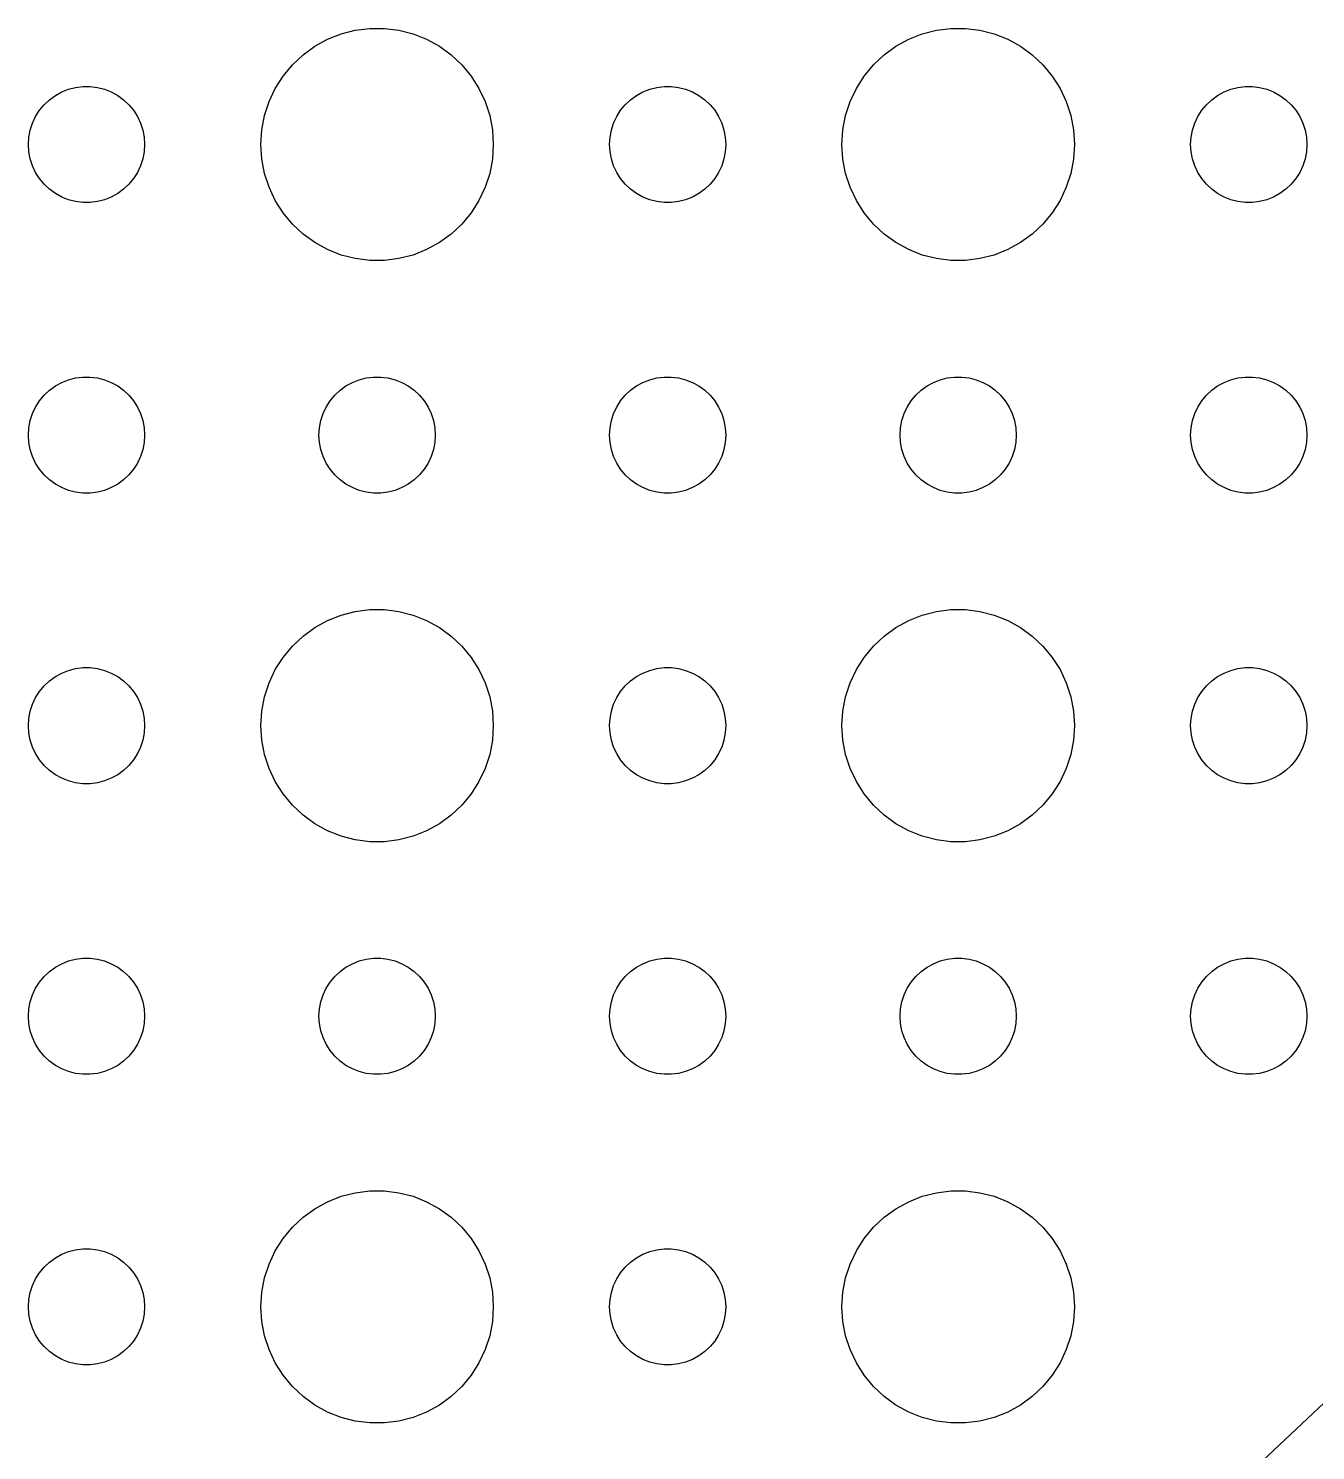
# Model space of a CAD drawing. Header units: metres. Extents: x -157 to 157, y -157 to 157.
# Drawn here: x 81 to 114.22, y -108.71 to -72.01 of the extents above; entities that cross this region are included whole.
import ezdxf

# ---------------------------------------------------------------- set-up
doc = ezdxf.new("R2010")
doc.units = ezdxf.units.M

msp = doc.modelspace()

# ---------------------------------------------------------------- linework, layer by layer
for p, q in [((88.3925, -72.467), (88.7227, -72.2855)), ((88.7227, -72.2855), (89.073, -72.1468)), ((89.073, -72.1468), (89.4379, -72.0531)), ((89.4379, -72.0531), (89.8116, -72.0059)), ((89.8116, -72.0059), (90.1884, -72.0059)), ((90.1884, -72.0059), (90.5621, -72.0531)), ((90.5621, -72.0531), (90.927, -72.1468)), ((90.927, -72.1468), (91.2773, -72.2855)), ((91.2773, -72.2855), (91.6075, -72.467)), ((103.393, -72.467), (103.723, -72.2855)), ((103.723, -72.2855), (104.073, -72.1468)), ((104.073, -72.1468), (104.438, -72.0531)), ((104.438, -72.0531), (104.812, -72.0059)), ((104.812, -72.0059), (105.188, -72.0059)), ((105.188, -72.0059), (105.562, -72.0531)), ((105.562, -72.0531), (105.927, -72.1468)), ((105.927, -72.1468), (106.277, -72.2855)), ((106.277, -72.2855), (106.607, -72.467)), ((88.0877, -72.6885), (88.3925, -72.467)), ((91.6075, -72.467), (91.9123, -72.6885)), ((103.088, -72.6885), (103.393, -72.467)), ((106.607, -72.467), (106.912, -72.6885)), ((87.573, -73.2366), (87.8131, -72.9464)), ((87.8131, -72.9464), (88.0877, -72.6885)), ((91.9123, -72.6885), (92.1869, -72.9464)), ((92.1869, -72.9464), (92.427, -73.2366)), ((102.573, -73.2366), (102.813, -72.9464)), ((102.813, -72.9464), (103.088, -72.6885)), ((106.912, -72.6885), (107.187, -72.9464)), ((107.187, -72.9464), (107.427, -73.2366)), ((87.3711, -73.5547), (87.573, -73.2366)), ((92.427, -73.2366), (92.6289, -73.5547)), ((102.371, -73.5547), (102.573, -73.2366)), ((107.427, -73.2366), (107.629, -73.5547)), ((81.5439, -73.8442), (81.6963, -73.7335)), ((81.6963, -73.7335), (81.8613, -73.6428)), ((81.8613, -73.6428), (82.0365, -73.5734)), ((82.0365, -73.5734), (82.2189, -73.5266)), ((82.2189, -73.5266), (82.4058, -73.503)), ((82.4058, -73.503), (82.5942, -73.503)), ((82.5942, -73.503), (82.7811, -73.5266)), ((82.7811, -73.5266), (82.9635, -73.5734)), ((82.9635, -73.5734), (83.1387, -73.6428)), ((83.1387, -73.6428), (83.3037, -73.7335)), ((83.3037, -73.7335), (83.4561, -73.8442)), ((87.2107, -73.8956), (87.3711, -73.5547)), ((92.6289, -73.5547), (92.7893, -73.8956)), ((96.5439, -73.8442), (96.6963, -73.7335)), ((96.6963, -73.7335), (96.8613, -73.6428)), ((96.8613, -73.6428), (97.0365, -73.5734)), ((97.0365, -73.5734), (97.2189, -73.5266)), ((97.2189, -73.5266), (97.4058, -73.503)), ((97.4058, -73.503), (97.5942, -73.503)), ((97.5942, -73.503), (97.7811, -73.5266)), ((97.7811, -73.5266), (97.9635, -73.5734)), ((97.9635, -73.5734), (98.1387, -73.6428)), ((98.1387, -73.6428), (98.3037, -73.7335)), ((98.3037, -73.7335), (98.4561, -73.8442)), ((102.211, -73.8956), (102.371, -73.5547)), ((107.629, -73.5547), (107.789, -73.8956)), ((111.544, -73.8442), (111.696, -73.7335)), ((111.696, -73.7335), (111.861, -73.6428)), ((111.861, -73.6428), (112.036, -73.5734)), ((112.036, -73.5734), (112.219, -73.5266)), ((112.219, -73.5266), (112.406, -73.503)), ((112.406, -73.503), (112.594, -73.503)), ((112.594, -73.503), (112.781, -73.5266)), ((112.781, -73.5266), (112.964, -73.5734)), ((112.964, -73.5734), (113.139, -73.6428)), ((113.139, -73.6428), (113.304, -73.7335)), ((113.304, -73.7335), (113.456, -73.8442)), ((81.1855, -74.2774), (81.2865, -74.1183)), ((81.2865, -74.1183), (81.4065, -73.9732)), ((81.4065, -73.9732), (81.5439, -73.8442)), ((83.4561, -73.8442), (83.5934, -73.9732)), ((83.5934, -73.9732), (83.7135, -74.1183)), ((83.7135, -74.1183), (83.8145, -74.2774)), ((87.0943, -74.2539), (87.2107, -73.8956)), ((92.7893, -73.8956), (92.9057, -74.2539)), ((96.1855, -74.2774), (96.2865, -74.1183)), ((96.2865, -74.1183), (96.4065, -73.9732)), ((96.4065, -73.9732), (96.5439, -73.8442)), ((98.4561, -73.8442), (98.5934, -73.9732)), ((98.5934, -73.9732), (98.7135, -74.1183)), ((98.7135, -74.1183), (98.8145, -74.2774)), ((102.094, -74.2539), (102.211, -73.8956)), ((107.789, -73.8956), (107.906, -74.2539)), ((111.186, -74.2774), (111.286, -74.1183)), ((111.286, -74.1183), (111.407, -73.9732)), ((111.407, -73.9732), (111.544, -73.8442)), ((113.456, -73.8442), (113.593, -73.9732)), ((113.593, -73.9732), (113.714, -74.1183)), ((113.714, -74.1183), (113.814, -74.2774)), ((81.0471, -74.627), (81.1053, -74.4478)), ((81.1053, -74.4478), (81.1855, -74.2774)), ((83.8145, -74.2774), (83.8947, -74.4478)), ((83.8947, -74.4478), (83.9529, -74.627)), ((87.0237, -74.624), (87.0943, -74.2539)), ((92.9057, -74.2539), (92.9763, -74.624)), ((96.0471, -74.627), (96.1053, -74.4478)), ((96.1053, -74.4478), (96.1855, -74.2774)), ((98.8145, -74.2774), (98.8947, -74.4478)), ((98.8947, -74.4478), (98.9529, -74.627)), ((102.024, -74.624), (102.094, -74.2539)), ((107.906, -74.2539), (107.976, -74.624)), ((111.047, -74.627), (111.105, -74.4478)), ((111.105, -74.4478), (111.186, -74.2774)), ((113.814, -74.2774), (113.895, -74.4478)), ((113.895, -74.4478), (113.953, -74.627)), ((81, -75), (81.0118, -74.812)), ((81.0118, -74.812), (81.0471, -74.627)), ((83.9529, -74.627), (83.9882, -74.812)), ((83.9882, -74.812), (84, -75)), ((87, -75), (87.0237, -74.624)), ((92.9763, -74.624), (93, -75)), ((96, -75), (96.0118, -74.812)), ((96.0118, -74.812), (96.0471, -74.627)), ((98.9529, -74.627), (98.9882, -74.812)), ((98.9882, -74.812), (99, -75)), ((102, -75), (102.024, -74.624)), ((107.976, -74.624), (108, -75)), ((111, -75), (111.012, -74.812)), ((111.012, -74.812), (111.047, -74.627)), ((113.953, -74.627), (113.988, -74.812)), ((113.988, -74.812), (114, -75)), ((81.0118, -75.188), (81, -75)), ((81.0471, -75.373), (81.0118, -75.188)), ((83.9882, -75.188), (83.9529, -75.373)), ((84, -75), (83.9882, -75.188)), ((87.0237, -75.376), (87, -75)), ((93, -75), (92.9763, -75.376)), ((96.0118, -75.188), (96, -75)), ((96.0471, -75.373), (96.0118, -75.188)), ((98.9882, -75.188), (98.9529, -75.373)), ((99, -75), (98.9882, -75.188)), ((102.024, -75.376), (102, -75)), ((108, -75), (107.976, -75.376)), ((111.012, -75.188), (111, -75)), ((111.047, -75.373), (111.012, -75.188)), ((113.988, -75.188), (113.953, -75.373)), ((114, -75), (113.988, -75.188)), ((81.1053, -75.5522), (81.0471, -75.373)), ((81.1855, -75.7226), (81.1053, -75.5522)), ((83.8947, -75.5522), (83.8145, -75.7226)), ((83.9529, -75.373), (83.8947, -75.5522)), ((87.0943, -75.7461), (87.0237, -75.376)), ((92.9763, -75.376), (92.9057, -75.7461)), ((96.1053, -75.5522), (96.0471, -75.373)), ((96.1855, -75.7226), (96.1053, -75.5522)), ((98.8947, -75.5522), (98.8145, -75.7226)), ((98.9529, -75.373), (98.8947, -75.5522)), ((102.094, -75.7461), (102.024, -75.376)), ((107.976, -75.376), (107.906, -75.7461)), ((111.105, -75.5522), (111.047, -75.373)), ((111.186, -75.7226), (111.105, -75.5522)), ((113.895, -75.5522), (113.814, -75.7226)), ((113.953, -75.373), (113.895, -75.5522)), ((81.2865, -75.8817), (81.1855, -75.7226)), ((81.4065, -76.0268), (81.2865, -75.8817)), ((83.7135, -75.8817), (83.5934, -76.0268)), ((83.8145, -75.7226), (83.7135, -75.8817)), ((87.2107, -76.1044), (87.0943, -75.7461)), ((92.9057, -75.7461), (92.7893, -76.1044)), ((96.2865, -75.8817), (96.1855, -75.7226)), ((96.4065, -76.0268), (96.2865, -75.8817)), ((98.7135, -75.8817), (98.5934, -76.0268)), ((98.8145, -75.7226), (98.7135, -75.8817)), ((102.211, -76.1044), (102.094, -75.7461)), ((107.906, -75.7461), (107.789, -76.1044)), ((111.286, -75.8817), (111.186, -75.7226)), ((111.407, -76.0268), (111.286, -75.8817)), ((113.714, -75.8817), (113.593, -76.0268)), ((113.814, -75.7226), (113.714, -75.8817)), ((81.5439, -76.1558), (81.4065, -76.0268)), ((81.6963, -76.2665), (81.5439, -76.1558)), ((81.8613, -76.3572), (81.6963, -76.2665)), ((83.3037, -76.2665), (83.1387, -76.3572)), ((83.4561, -76.1558), (83.3037, -76.2665)), ((83.5934, -76.0268), (83.4561, -76.1558)), ((87.3711, -76.4453), (87.2107, -76.1044)), ((92.7893, -76.1044), (92.6289, -76.4453)), ((96.5439, -76.1558), (96.4065, -76.0268)), ((96.6963, -76.2665), (96.5439, -76.1558)), ((96.8613, -76.3572), (96.6963, -76.2665)), ((98.3037, -76.2665), (98.1387, -76.3572)), ((98.4561, -76.1558), (98.3037, -76.2665)), ((98.5934, -76.0268), (98.4561, -76.1558)), ((102.371, -76.4453), (102.211, -76.1044)), ((107.789, -76.1044), (107.629, -76.4453)), ((111.544, -76.1558), (111.407, -76.0268)), ((111.696, -76.2665), (111.544, -76.1558)), ((111.861, -76.3572), (111.696, -76.2665)), ((113.304, -76.2665), (113.139, -76.3572)), ((113.456, -76.1558), (113.304, -76.2665)), ((113.593, -76.0268), (113.456, -76.1558)), ((82.0365, -76.4266), (81.8613, -76.3572)), ((82.2189, -76.4734), (82.0365, -76.4266)), ((82.4058, -76.497), (82.2189, -76.4734)), ((82.5942, -76.497), (82.4058, -76.497)), ((82.7811, -76.4734), (82.5942, -76.497)), ((82.9635, -76.4266), (82.7811, -76.4734)), ((83.1387, -76.3572), (82.9635, -76.4266)), ((87.573, -76.7634), (87.3711, -76.4453)), ((92.6289, -76.4453), (92.427, -76.7634)), ((97.0365, -76.4266), (96.8613, -76.3572)), ((97.2189, -76.4734), (97.0365, -76.4266)), ((97.4058, -76.497), (97.2189, -76.4734)), ((97.5942, -76.497), (97.4058, -76.497)), ((97.7811, -76.4734), (97.5942, -76.497)), ((97.9635, -76.4266), (97.7811, -76.4734)), ((98.1387, -76.3572), (97.9635, -76.4266)), ((102.573, -76.7634), (102.371, -76.4453)), ((107.629, -76.4453), (107.427, -76.7634)), ((112.036, -76.4266), (111.861, -76.3572)), ((112.219, -76.4734), (112.036, -76.4266)), ((112.406, -76.497), (112.219, -76.4734)), ((112.594, -76.497), (112.406, -76.497)), ((112.781, -76.4734), (112.594, -76.497)), ((112.964, -76.4266), (112.781, -76.4734)), ((113.139, -76.3572), (112.964, -76.4266)), ((87.8131, -77.0536), (87.573, -76.7634)), ((88.0877, -77.3115), (87.8131, -77.0536)), ((92.1869, -77.0536), (91.9123, -77.3115)), ((92.427, -76.7634), (92.1869, -77.0536)), ((102.813, -77.0536), (102.573, -76.7634)), ((103.088, -77.3115), (102.813, -77.0536)), ((107.187, -77.0536), (106.912, -77.3115)), ((107.427, -76.7634), (107.187, -77.0536)), ((88.3925, -77.533), (88.0877, -77.3115)), ((91.9123, -77.3115), (91.6075, -77.533)), ((103.393, -77.533), (103.088, -77.3115)), ((106.912, -77.3115), (106.607, -77.533)), ((88.7227, -77.7145), (88.3925, -77.533)), ((89.073, -77.8532), (88.7227, -77.7145)), ((91.2773, -77.7145), (90.927, -77.8532)), ((91.6075, -77.533), (91.2773, -77.7145)), ((103.723, -77.7145), (103.393, -77.533)), ((104.073, -77.8532), (103.723, -77.7145)), ((106.277, -77.7145), (105.927, -77.8532)), ((106.607, -77.533), (106.277, -77.7145)), ((89.4379, -77.9469), (89.073, -77.8532)), ((89.8116, -77.9941), (89.4379, -77.9469)), ((90.1884, -77.9941), (89.8116, -77.9941)), ((90.5621, -77.9469), (90.1884, -77.9941)), ((90.927, -77.8532), (90.5621, -77.9469)), ((104.438, -77.9469), (104.073, -77.8532)), ((104.812, -77.9941), (104.438, -77.9469)), ((105.188, -77.9941), (104.812, -77.9941)), ((105.562, -77.9469), (105.188, -77.9941)), ((105.927, -77.8532), (105.562, -77.9469)), ((81.8613, -81.1428), (82.0365, -81.0734)), ((82.0365, -81.0734), (82.2189, -81.0266)), ((82.2189, -81.0266), (82.4058, -81.003)), ((82.4058, -81.003), (82.5942, -81.003)), ((82.5942, -81.003), (82.7811, -81.0266)), ((82.7811, -81.0266), (82.9635, -81.0734)), ((82.9635, -81.0734), (83.1387, -81.1428)), ((89.3613, -81.1428), (89.5365, -81.0734)), ((89.5365, -81.0734), (89.7189, -81.0266)), ((89.7189, -81.0266), (89.9058, -81.003)), ((89.9058, -81.003), (90.0942, -81.003)), ((90.0942, -81.003), (90.2811, -81.0266)), ((90.2811, -81.0266), (90.4635, -81.0734)), ((90.4635, -81.0734), (90.6387, -81.1428)), ((96.8613, -81.1428), (97.0365, -81.0734)), ((97.0365, -81.0734), (97.2189, -81.0266)), ((97.2189, -81.0266), (97.4058, -81.003)), ((97.4058, -81.003), (97.5942, -81.003)), ((97.5942, -81.003), (97.7811, -81.0266)), ((97.7811, -81.0266), (97.9635, -81.0734)), ((97.9635, -81.0734), (98.1387, -81.1428)), ((104.361, -81.1428), (104.536, -81.0734)), ((104.536, -81.0734), (104.719, -81.0266)), ((104.719, -81.0266), (104.906, -81.003)), ((104.906, -81.003), (105.094, -81.003)), ((105.094, -81.003), (105.281, -81.0266)), ((105.281, -81.0266), (105.464, -81.0734)), ((105.464, -81.0734), (105.639, -81.1428)), ((111.861, -81.1428), (112.036, -81.0734)), ((112.036, -81.0734), (112.219, -81.0266)), ((112.219, -81.0266), (112.406, -81.003)), ((112.406, -81.003), (112.594, -81.003)), ((112.594, -81.003), (112.781, -81.0266)), ((112.781, -81.0266), (112.964, -81.0734)), ((112.964, -81.0734), (113.139, -81.1428)), ((81.2865, -81.6183), (81.4065, -81.4732)), ((81.4065, -81.4732), (81.5439, -81.3442)), ((81.5439, -81.3442), (81.6963, -81.2335)), ((81.6963, -81.2335), (81.8613, -81.1428)), ((83.1387, -81.1428), (83.3037, -81.2335)), ((83.3037, -81.2335), (83.4561, -81.3442)), ((83.4561, -81.3442), (83.5934, -81.4732)), ((83.5934, -81.4732), (83.7135, -81.6183)), ((88.7865, -81.6183), (88.9065, -81.4732)), ((88.9065, -81.4732), (89.0439, -81.3442)), ((89.0439, -81.3442), (89.1963, -81.2335)), ((89.1963, -81.2335), (89.3613, -81.1428)), ((90.6387, -81.1428), (90.8037, -81.2335)), ((90.8037, -81.2335), (90.9561, -81.3442)), ((90.9561, -81.3442), (91.0934, -81.4732)), ((91.0934, -81.4732), (91.2135, -81.6183)), ((96.2865, -81.6183), (96.4065, -81.4732)), ((96.4065, -81.4732), (96.5439, -81.3442)), ((96.5439, -81.3442), (96.6963, -81.2335)), ((96.6963, -81.2335), (96.8613, -81.1428)), ((98.1387, -81.1428), (98.3037, -81.2335)), ((98.3037, -81.2335), (98.4561, -81.3442)), ((98.4561, -81.3442), (98.5934, -81.4732)), ((98.5934, -81.4732), (98.7135, -81.6183)), ((103.786, -81.6183), (103.907, -81.4732)), ((103.907, -81.4732), (104.044, -81.3442)), ((104.044, -81.3442), (104.196, -81.2335)), ((104.196, -81.2335), (104.361, -81.1428)), ((105.639, -81.1428), (105.804, -81.2335)), ((105.804, -81.2335), (105.956, -81.3442)), ((105.956, -81.3442), (106.093, -81.4732)), ((106.093, -81.4732), (106.214, -81.6183)), ((111.286, -81.6183), (111.407, -81.4732)), ((111.407, -81.4732), (111.544, -81.3442)), ((111.544, -81.3442), (111.696, -81.2335)), ((111.696, -81.2335), (111.861, -81.1428)), ((113.139, -81.1428), (113.304, -81.2335)), ((113.304, -81.2335), (113.456, -81.3442)), ((113.456, -81.3442), (113.593, -81.4732)), ((113.593, -81.4732), (113.714, -81.6183)), ((81.1053, -81.9478), (81.1855, -81.7774)), ((81.1855, -81.7774), (81.2865, -81.6183)), ((83.7135, -81.6183), (83.8145, -81.7774)), ((83.8145, -81.7774), (83.8947, -81.9478)), ((88.6053, -81.9478), (88.6855, -81.7774)), ((88.6855, -81.7774), (88.7865, -81.6183)), ((91.2135, -81.6183), (91.3145, -81.7774)), ((91.3145, -81.7774), (91.3947, -81.9478)), ((96.1053, -81.9478), (96.1855, -81.7774)), ((96.1855, -81.7774), (96.2865, -81.6183)), ((98.7135, -81.6183), (98.8145, -81.7774)), ((98.8145, -81.7774), (98.8947, -81.9478)), ((103.605, -81.9478), (103.686, -81.7774)), ((103.686, -81.7774), (103.786, -81.6183)), ((106.214, -81.6183), (106.314, -81.7774)), ((106.314, -81.7774), (106.395, -81.9478)), ((111.105, -81.9478), (111.186, -81.7774)), ((111.186, -81.7774), (111.286, -81.6183)), ((113.714, -81.6183), (113.814, -81.7774)), ((113.814, -81.7774), (113.895, -81.9478)), ((81.0118, -82.312), (81.0471, -82.127)), ((81.0471, -82.127), (81.1053, -81.9478)), ((83.8947, -81.9478), (83.9529, -82.127)), ((83.9529, -82.127), (83.9882, -82.312)), ((88.5118, -82.312), (88.5471, -82.127)), ((88.5471, -82.127), (88.6053, -81.9478)), ((91.3947, -81.9478), (91.4529, -82.127)), ((91.4529, -82.127), (91.4882, -82.312)), ((96.0118, -82.312), (96.0471, -82.127)), ((96.0471, -82.127), (96.1053, -81.9478)), ((98.8947, -81.9478), (98.9529, -82.127)), ((98.9529, -82.127), (98.9882, -82.312)), ((103.512, -82.312), (103.547, -82.127)), ((103.547, -82.127), (103.605, -81.9478)), ((106.395, -81.9478), (106.453, -82.127)), ((106.453, -82.127), (106.488, -82.312)), ((111.012, -82.312), (111.047, -82.127)), ((111.047, -82.127), (111.105, -81.9478)), ((113.895, -81.9478), (113.953, -82.127)), ((113.953, -82.127), (113.988, -82.312)), ((81, -82.5), (81.0118, -82.312)), ((81.0118, -82.688), (81, -82.5)), ((83.9882, -82.312), (84, -82.5)), ((84, -82.5), (83.9882, -82.688)), ((88.5, -82.5), (88.5118, -82.312)), ((88.5118, -82.688), (88.5, -82.5)), ((91.4882, -82.312), (91.5, -82.5)), ((91.5, -82.5), (91.4882, -82.688)), ((96, -82.5), (96.0118, -82.312)), ((96.0118, -82.688), (96, -82.5)), ((98.9882, -82.312), (99, -82.5)), ((99, -82.5), (98.9882, -82.688)), ((103.5, -82.5), (103.512, -82.312)), ((103.512, -82.688), (103.5, -82.5)), ((106.488, -82.312), (106.5, -82.5)), ((106.5, -82.5), (106.488, -82.688)), ((111, -82.5), (111.012, -82.312)), ((111.012, -82.688), (111, -82.5)), ((113.988, -82.312), (114, -82.5)), ((114, -82.5), (113.988, -82.688)), ((81.0471, -82.873), (81.0118, -82.688)), ((81.1053, -83.0522), (81.0471, -82.873)), ((83.9529, -82.873), (83.8947, -83.0522)), ((83.9882, -82.688), (83.9529, -82.873)), ((88.5471, -82.873), (88.5118, -82.688)), ((88.6053, -83.0522), (88.5471, -82.873)), ((91.4529, -82.873), (91.3947, -83.0522)), ((91.4882, -82.688), (91.4529, -82.873)), ((96.0471, -82.873), (96.0118, -82.688)), ((96.1053, -83.0522), (96.0471, -82.873)), ((98.9529, -82.873), (98.8947, -83.0522)), ((98.9882, -82.688), (98.9529, -82.873)), ((103.547, -82.873), (103.512, -82.688)), ((103.605, -83.0522), (103.547, -82.873)), ((106.453, -82.873), (106.395, -83.0522)), ((106.488, -82.688), (106.453, -82.873)), ((111.047, -82.873), (111.012, -82.688)), ((111.105, -83.0522), (111.047, -82.873)), ((113.953, -82.873), (113.895, -83.0522)), ((113.988, -82.688), (113.953, -82.873)), ((81.1855, -83.2226), (81.1053, -83.0522)), ((81.2865, -83.3817), (81.1855, -83.2226)), ((83.8145, -83.2226), (83.7135, -83.3817)), ((83.8947, -83.0522), (83.8145, -83.2226)), ((88.6855, -83.2226), (88.6053, -83.0522)), ((88.7865, -83.3817), (88.6855, -83.2226)), ((91.3145, -83.2226), (91.2135, -83.3817)), ((91.3947, -83.0522), (91.3145, -83.2226)), ((96.1855, -83.2226), (96.1053, -83.0522)), ((96.2865, -83.3817), (96.1855, -83.2226)), ((98.8145, -83.2226), (98.7135, -83.3817)), ((98.8947, -83.0522), (98.8145, -83.2226)), ((103.686, -83.2226), (103.605, -83.0522)), ((103.786, -83.3817), (103.686, -83.2226)), ((106.314, -83.2226), (106.214, -83.3817)), ((106.395, -83.0522), (106.314, -83.2226)), ((111.186, -83.2226), (111.105, -83.0522)), ((111.286, -83.3817), (111.186, -83.2226)), ((113.814, -83.2226), (113.714, -83.3817)), ((113.895, -83.0522), (113.814, -83.2226)), ((81.4065, -83.5268), (81.2865, -83.3817)), ((81.5439, -83.6558), (81.4065, -83.5268)), ((81.6963, -83.7665), (81.5439, -83.6558)), ((83.4561, -83.6558), (83.3037, -83.7665)), ((83.5934, -83.5268), (83.4561, -83.6558)), ((83.7135, -83.3817), (83.5934, -83.5268)), ((88.9065, -83.5268), (88.7865, -83.3817)), ((89.0439, -83.6558), (88.9065, -83.5268)), ((89.1963, -83.7665), (89.0439, -83.6558)), ((90.9561, -83.6558), (90.8037, -83.7665)), ((91.0934, -83.5268), (90.9561, -83.6558)), ((91.2135, -83.3817), (91.0934, -83.5268)), ((96.4065, -83.5268), (96.2865, -83.3817)), ((96.5439, -83.6558), (96.4065, -83.5268)), ((96.6963, -83.7665), (96.5439, -83.6558)), ((98.4561, -83.6558), (98.3037, -83.7665)), ((98.5934, -83.5268), (98.4561, -83.6558)), ((98.7135, -83.3817), (98.5934, -83.5268)), ((103.907, -83.5268), (103.786, -83.3817)), ((104.044, -83.6558), (103.907, -83.5268)), ((104.196, -83.7665), (104.044, -83.6558)), ((105.956, -83.6558), (105.804, -83.7665)), ((106.093, -83.5268), (105.956, -83.6558)), ((106.214, -83.3817), (106.093, -83.5268)), ((111.407, -83.5268), (111.286, -83.3817)), ((111.544, -83.6558), (111.407, -83.5268)), ((111.696, -83.7665), (111.544, -83.6558)), ((113.456, -83.6558), (113.304, -83.7665)), ((113.593, -83.5268), (113.456, -83.6558)), ((113.714, -83.3817), (113.593, -83.5268)), ((81.8613, -83.8572), (81.6963, -83.7665)), ((82.0365, -83.9266), (81.8613, -83.8572)), ((82.2189, -83.9734), (82.0365, -83.9266)), ((82.4058, -83.997), (82.2189, -83.9734)), ((82.5942, -83.997), (82.4058, -83.997)), ((82.7811, -83.9734), (82.5942, -83.997)), ((82.9635, -83.9266), (82.7811, -83.9734)), ((83.1387, -83.8572), (82.9635, -83.9266)), ((83.3037, -83.7665), (83.1387, -83.8572)), ((89.3613, -83.8572), (89.1963, -83.7665)), ((89.5365, -83.9266), (89.3613, -83.8572)), ((89.7189, -83.9734), (89.5365, -83.9266)), ((89.9058, -83.997), (89.7189, -83.9734)), ((90.0942, -83.997), (89.9058, -83.997)), ((90.2811, -83.9734), (90.0942, -83.997)), ((90.4635, -83.9266), (90.2811, -83.9734)), ((90.6387, -83.8572), (90.4635, -83.9266)), ((90.8037, -83.7665), (90.6387, -83.8572)), ((96.8613, -83.8572), (96.6963, -83.7665)), ((97.0365, -83.9266), (96.8613, -83.8572)), ((97.2189, -83.9734), (97.0365, -83.9266)), ((97.4058, -83.997), (97.2189, -83.9734)), ((97.5942, -83.997), (97.4058, -83.997)), ((97.7811, -83.9734), (97.5942, -83.997)), ((97.9635, -83.9266), (97.7811, -83.9734)), ((98.1387, -83.8572), (97.9635, -83.9266)), ((98.3037, -83.7665), (98.1387, -83.8572)), ((104.361, -83.8572), (104.196, -83.7665)), ((104.536, -83.9266), (104.361, -83.8572)), ((104.719, -83.9734), (104.536, -83.9266)), ((104.906, -83.997), (104.719, -83.9734)), ((105.094, -83.997), (104.906, -83.997)), ((105.281, -83.9734), (105.094, -83.997)), ((105.464, -83.9266), (105.281, -83.9734)), ((105.639, -83.8572), (105.464, -83.9266)), ((105.804, -83.7665), (105.639, -83.8572)), ((111.861, -83.8572), (111.696, -83.7665)), ((112.036, -83.9266), (111.861, -83.8572)), ((112.219, -83.9734), (112.036, -83.9266)), ((112.406, -83.997), (112.219, -83.9734)), ((112.594, -83.997), (112.406, -83.997)), ((112.781, -83.9734), (112.594, -83.997)), ((112.964, -83.9266), (112.781, -83.9734)), ((113.139, -83.8572), (112.964, -83.9266)), ((113.304, -83.7665), (113.139, -83.8572)), ((88.3925, -87.467), (88.7227, -87.2855)), ((88.7227, -87.2855), (89.073, -87.1468)), ((89.073, -87.1468), (89.4379, -87.0531)), ((89.4379, -87.0531), (89.8116, -87.0059)), ((89.8116, -87.0059), (90.1884, -87.0059)), ((90.1884, -87.0059), (90.5621, -87.0531)), ((90.5621, -87.0531), (90.927, -87.1468)), ((90.927, -87.1468), (91.2773, -87.2855)), ((91.2773, -87.2855), (91.6075, -87.467)), ((103.393, -87.467), (103.723, -87.2855)), ((103.723, -87.2855), (104.073, -87.1468)), ((104.073, -87.1468), (104.438, -87.0531)), ((104.438, -87.0531), (104.812, -87.0059)), ((104.812, -87.0059), (105.188, -87.0059)), ((105.188, -87.0059), (105.562, -87.0531)), ((105.562, -87.0531), (105.927, -87.1468)), ((105.927, -87.1468), (106.277, -87.2855)), ((106.277, -87.2855), (106.607, -87.467)), ((87.8131, -87.9464), (88.0877, -87.6885)), ((88.0877, -87.6885), (88.3925, -87.467)), ((91.6075, -87.467), (91.9123, -87.6885)), ((91.9123, -87.6885), (92.1869, -87.9464)), ((102.813, -87.9464), (103.088, -87.6885)), ((103.088, -87.6885), (103.393, -87.467)), ((106.607, -87.467), (106.912, -87.6885)), ((106.912, -87.6885), (107.187, -87.9464)), ((87.573, -88.2366), (87.8131, -87.9464)), ((92.1869, -87.9464), (92.427, -88.2366)), ((102.573, -88.2366), (102.813, -87.9464)), ((107.187, -87.9464), (107.427, -88.2366)), ((87.3711, -88.5547), (87.573, -88.2366)), ((92.427, -88.2366), (92.6289, -88.5547)), ((102.371, -88.5547), (102.573, -88.2366)), ((107.427, -88.2366), (107.629, -88.5547)), ((81.5439, -88.8442), (81.6963, -88.7335)), ((81.6963, -88.7335), (81.8613, -88.6428)), ((81.8613, -88.6428), (82.0365, -88.5734)), ((82.0365, -88.5734), (82.2189, -88.5266)), ((82.2189, -88.5266), (82.4058, -88.503)), ((82.4058, -88.503), (82.5942, -88.503)), ((82.5942, -88.503), (82.7811, -88.5266)), ((82.7811, -88.5266), (82.9635, -88.5734)), ((82.9635, -88.5734), (83.1387, -88.6428)), ((83.1387, -88.6428), (83.3037, -88.7335)), ((83.3037, -88.7335), (83.4561, -88.8442)), ((87.2107, -88.8956), (87.3711, -88.5547)), ((92.6289, -88.5547), (92.7893, -88.8956)), ((96.5439, -88.8442), (96.6963, -88.7335)), ((96.6963, -88.7335), (96.8613, -88.6428)), ((96.8613, -88.6428), (97.0365, -88.5734)), ((97.0365, -88.5734), (97.2189, -88.5266)), ((97.2189, -88.5266), (97.4058, -88.503)), ((97.4058, -88.503), (97.5942, -88.503)), ((97.5942, -88.503), (97.7811, -88.5266)), ((97.7811, -88.5266), (97.9635, -88.5734)), ((97.9635, -88.5734), (98.1387, -88.6428)), ((98.1387, -88.6428), (98.3037, -88.7335)), ((98.3037, -88.7335), (98.4561, -88.8442)), ((102.211, -88.8956), (102.371, -88.5547)), ((107.629, -88.5547), (107.789, -88.8956)), ((111.544, -88.8442), (111.696, -88.7335)), ((111.696, -88.7335), (111.861, -88.6428)), ((111.861, -88.6428), (112.036, -88.5734)), ((112.036, -88.5734), (112.219, -88.5266)), ((112.219, -88.5266), (112.406, -88.503)), ((112.406, -88.503), (112.594, -88.503)), ((112.594, -88.503), (112.781, -88.5266)), ((112.781, -88.5266), (112.964, -88.5734)), ((112.964, -88.5734), (113.139, -88.6428)), ((113.139, -88.6428), (113.304, -88.7335)), ((113.304, -88.7335), (113.456, -88.8442)), ((81.1855, -89.2774), (81.2865, -89.1183)), ((81.2865, -89.1183), (81.4065, -88.9732)), ((81.4065, -88.9732), (81.5439, -88.8442)), ((83.4561, -88.8442), (83.5934, -88.9732)), ((83.5934, -88.9732), (83.7135, -89.1183)), ((83.7135, -89.1183), (83.8145, -89.2774)), ((87.0943, -89.2539), (87.2107, -88.8956)), ((92.7893, -88.8956), (92.9057, -89.2539)), ((96.1855, -89.2774), (96.2865, -89.1183)), ((96.2865, -89.1183), (96.4065, -88.9732)), ((96.4065, -88.9732), (96.5439, -88.8442)), ((98.4561, -88.8442), (98.5934, -88.9732)), ((98.5934, -88.9732), (98.7135, -89.1183)), ((98.7135, -89.1183), (98.8145, -89.2774)), ((102.094, -89.2539), (102.211, -88.8956)), ((107.789, -88.8956), (107.906, -89.2539)), ((111.186, -89.2774), (111.286, -89.1183)), ((111.286, -89.1183), (111.407, -88.9732)), ((111.407, -88.9732), (111.544, -88.8442)), ((113.456, -88.8442), (113.593, -88.9732)), ((113.593, -88.9732), (113.714, -89.1183)), ((113.714, -89.1183), (113.814, -89.2774)), ((81.0471, -89.627), (81.1053, -89.4478)), ((81.1053, -89.4478), (81.1855, -89.2774)), ((83.8145, -89.2774), (83.8947, -89.4478)), ((83.8947, -89.4478), (83.9529, -89.627)), ((87.0237, -89.624), (87.0943, -89.2539)), ((92.9057, -89.2539), (92.9763, -89.624)), ((96.0471, -89.627), (96.1053, -89.4478)), ((96.1053, -89.4478), (96.1855, -89.2774)), ((98.8145, -89.2774), (98.8947, -89.4478)), ((98.8947, -89.4478), (98.9529, -89.627)), ((102.024, -89.624), (102.094, -89.2539)), ((107.906, -89.2539), (107.976, -89.624)), ((111.047, -89.627), (111.105, -89.4478)), ((111.105, -89.4478), (111.186, -89.2774)), ((113.814, -89.2774), (113.895, -89.4478)), ((113.895, -89.4478), (113.953, -89.627)), ((81, -90), (81.0118, -89.812)), ((81.0118, -89.812), (81.0471, -89.627)), ((83.9529, -89.627), (83.9882, -89.812)), ((83.9882, -89.812), (84, -90)), ((87, -90), (87.0237, -89.624)), ((92.9763, -89.624), (93, -90)), ((96, -90), (96.0118, -89.812)), ((96.0118, -89.812), (96.0471, -89.627)), ((98.9529, -89.627), (98.9882, -89.812)), ((98.9882, -89.812), (99, -90)), ((102, -90), (102.024, -89.624)), ((107.976, -89.624), (108, -90)), ((111, -90), (111.012, -89.812)), ((111.012, -89.812), (111.047, -89.627)), ((113.953, -89.627), (113.988, -89.812)), ((113.988, -89.812), (114, -90)), ((81.0118, -90.188), (81, -90)), ((81.0471, -90.373), (81.0118, -90.188)), ((83.9882, -90.188), (83.9529, -90.373)), ((84, -90), (83.9882, -90.188)), ((87.0237, -90.376), (87, -90)), ((93, -90), (92.9763, -90.376)), ((96.0118, -90.188), (96, -90)), ((96.0471, -90.373), (96.0118, -90.188)), ((98.9882, -90.188), (98.9529, -90.373)), ((99, -90), (98.9882, -90.188)), ((102.024, -90.376), (102, -90)), ((108, -90), (107.976, -90.376)), ((111.012, -90.188), (111, -90)), ((111.047, -90.373), (111.012, -90.188)), ((113.988, -90.188), (113.953, -90.373)), ((114, -90), (113.988, -90.188)), ((81.1053, -90.5522), (81.0471, -90.373)), ((81.1855, -90.7226), (81.1053, -90.5522)), ((83.8947, -90.5522), (83.8145, -90.7226)), ((83.9529, -90.373), (83.8947, -90.5522)), ((87.0943, -90.7461), (87.0237, -90.376)), ((92.9763, -90.376), (92.9057, -90.7461)), ((96.1053, -90.5522), (96.0471, -90.373)), ((96.1855, -90.7226), (96.1053, -90.5522)), ((98.8947, -90.5522), (98.8145, -90.7226)), ((98.9529, -90.373), (98.8947, -90.5522)), ((102.094, -90.7461), (102.024, -90.376)), ((107.976, -90.376), (107.906, -90.7461)), ((111.105, -90.5522), (111.047, -90.373)), ((111.186, -90.7226), (111.105, -90.5522)), ((113.895, -90.5522), (113.814, -90.7226)), ((113.953, -90.373), (113.895, -90.5522)), ((81.2865, -90.8817), (81.1855, -90.7226)), ((81.4065, -91.0268), (81.2865, -90.8817)), ((83.7135, -90.8817), (83.5934, -91.0268)), ((83.8145, -90.7226), (83.7135, -90.8817)), ((87.2107, -91.1044), (87.0943, -90.7461)), ((92.9057, -90.7461), (92.7893, -91.1044)), ((96.2865, -90.8817), (96.1855, -90.7226)), ((96.4065, -91.0268), (96.2865, -90.8817)), ((98.7135, -90.8817), (98.5934, -91.0268)), ((98.8145, -90.7226), (98.7135, -90.8817)), ((102.211, -91.1044), (102.094, -90.7461)), ((107.906, -90.7461), (107.789, -91.1044)), ((111.286, -90.8817), (111.186, -90.7226)), ((111.407, -91.0268), (111.286, -90.8817)), ((113.714, -90.8817), (113.593, -91.0268)), ((113.814, -90.7226), (113.714, -90.8817)), ((81.5439, -91.1558), (81.4065, -91.0268)), ((81.6963, -91.2665), (81.5439, -91.1558)), ((81.8613, -91.3572), (81.6963, -91.2665)), ((82.0365, -91.4266), (81.8613, -91.3572)), ((83.1387, -91.3572), (82.9635, -91.4266)), ((83.3037, -91.2665), (83.1387, -91.3572)), ((83.4561, -91.1558), (83.3037, -91.2665)), ((83.5934, -91.0268), (83.4561, -91.1558)), ((87.3711, -91.4453), (87.2107, -91.1044)), ((92.7893, -91.1044), (92.6289, -91.4453)), ((96.5439, -91.1558), (96.4065, -91.0268)), ((96.6963, -91.2665), (96.5439, -91.1558)), ((96.8613, -91.3572), (96.6963, -91.2665)), ((97.0365, -91.4266), (96.8613, -91.3572)), ((98.1387, -91.3572), (97.9635, -91.4266)), ((98.3037, -91.2665), (98.1387, -91.3572)), ((98.4561, -91.1558), (98.3037, -91.2665)), ((98.5934, -91.0268), (98.4561, -91.1558)), ((102.371, -91.4453), (102.211, -91.1044)), ((107.789, -91.1044), (107.629, -91.4453)), ((111.544, -91.1558), (111.407, -91.0268)), ((111.696, -91.2665), (111.544, -91.1558)), ((111.861, -91.3572), (111.696, -91.2665)), ((112.036, -91.4266), (111.861, -91.3572)), ((113.139, -91.3572), (112.964, -91.4266)), ((113.304, -91.2665), (113.139, -91.3572)), ((113.456, -91.1558), (113.304, -91.2665)), ((113.593, -91.0268), (113.456, -91.1558)), ((82.2189, -91.4734), (82.0365, -91.4266)), ((82.4058, -91.497), (82.2189, -91.4734)), ((82.5942, -91.497), (82.4058, -91.497)), ((82.7811, -91.4734), (82.5942, -91.497)), ((82.9635, -91.4266), (82.7811, -91.4734)), ((87.573, -91.7634), (87.3711, -91.4453)), ((92.6289, -91.4453), (92.427, -91.7634)), ((97.2189, -91.4734), (97.0365, -91.4266)), ((97.4058, -91.497), (97.2189, -91.4734)), ((97.5942, -91.497), (97.4058, -91.497)), ((97.7811, -91.4734), (97.5942, -91.497)), ((97.9635, -91.4266), (97.7811, -91.4734)), ((102.573, -91.7634), (102.371, -91.4453)), ((107.629, -91.4453), (107.427, -91.7634)), ((112.219, -91.4734), (112.036, -91.4266)), ((112.406, -91.497), (112.219, -91.4734)), ((112.594, -91.497), (112.406, -91.497)), ((112.781, -91.4734), (112.594, -91.497)), ((112.964, -91.4266), (112.781, -91.4734)), ((87.8131, -92.0536), (87.573, -91.7634)), ((88.0877, -92.3115), (87.8131, -92.0536)), ((92.1869, -92.0536), (91.9123, -92.3115)), ((92.427, -91.7634), (92.1869, -92.0536)), ((102.813, -92.0536), (102.573, -91.7634)), ((103.088, -92.3115), (102.813, -92.0536)), ((107.187, -92.0536), (106.912, -92.3115)), ((107.427, -91.7634), (107.187, -92.0536)), ((88.3925, -92.533), (88.0877, -92.3115)), ((91.9123, -92.3115), (91.6075, -92.533)), ((103.393, -92.533), (103.088, -92.3115)), ((106.912, -92.3115), (106.607, -92.533)), ((88.7227, -92.7145), (88.3925, -92.533)), ((89.073, -92.8532), (88.7227, -92.7145)), ((89.4379, -92.9469), (89.073, -92.8532)), ((90.927, -92.8532), (90.5621, -92.9469)), ((91.2773, -92.7145), (90.927, -92.8532)), ((91.6075, -92.533), (91.2773, -92.7145)), ((103.723, -92.7145), (103.393, -92.533)), ((104.073, -92.8532), (103.723, -92.7145)), ((104.438, -92.9469), (104.073, -92.8532)), ((105.927, -92.8532), (105.562, -92.9469)), ((106.277, -92.7145), (105.927, -92.8532)), ((106.607, -92.533), (106.277, -92.7145)), ((89.8116, -92.9941), (89.4379, -92.9469)), ((90.1884, -92.9941), (89.8116, -92.9941)), ((90.5621, -92.9469), (90.1884, -92.9941)), ((104.812, -92.9941), (104.438, -92.9469)), ((105.188, -92.9941), (104.812, -92.9941)), ((105.562, -92.9469), (105.188, -92.9941)), ((81.6963, -96.2335), (81.8613, -96.1428)), ((81.8613, -96.1428), (82.0365, -96.0734)), ((82.0365, -96.0734), (82.2189, -96.0266)), ((82.2189, -96.0266), (82.4058, -96.003)), ((82.4058, -96.003), (82.5942, -96.003)), ((82.5942, -96.003), (82.7811, -96.0266)), ((82.7811, -96.0266), (82.9635, -96.0734)), ((82.9635, -96.0734), (83.1387, -96.1428)), ((83.1387, -96.1428), (83.3037, -96.2335)), ((89.1963, -96.2335), (89.3613, -96.1428)), ((89.3613, -96.1428), (89.5365, -96.0734)), ((89.5365, -96.0734), (89.7189, -96.0266)), ((89.7189, -96.0266), (89.9058, -96.003)), ((89.9058, -96.003), (90.0942, -96.003)), ((90.0942, -96.003), (90.2811, -96.0266)), ((90.2811, -96.0266), (90.4635, -96.0734)), ((90.4635, -96.0734), (90.6387, -96.1428)), ((90.6387, -96.1428), (90.8037, -96.2335)), ((96.6963, -96.2335), (96.8613, -96.1428)), ((96.8613, -96.1428), (97.0365, -96.0734)), ((97.0365, -96.0734), (97.2189, -96.0266)), ((97.2189, -96.0266), (97.4058, -96.003)), ((97.4058, -96.003), (97.5942, -96.003)), ((97.5942, -96.003), (97.7811, -96.0266)), ((97.7811, -96.0266), (97.9635, -96.0734)), ((97.9635, -96.0734), (98.1387, -96.1428)), ((98.1387, -96.1428), (98.3037, -96.2335)), ((104.196, -96.2335), (104.361, -96.1428)), ((104.361, -96.1428), (104.536, -96.0734)), ((104.536, -96.0734), (104.719, -96.0266)), ((104.719, -96.0266), (104.906, -96.003)), ((104.906, -96.003), (105.094, -96.003)), ((105.094, -96.003), (105.281, -96.0266)), ((105.281, -96.0266), (105.464, -96.0734)), ((105.464, -96.0734), (105.639, -96.1428)), ((105.639, -96.1428), (105.804, -96.2335)), ((111.696, -96.2335), (111.861, -96.1428)), ((111.861, -96.1428), (112.036, -96.0734)), ((112.036, -96.0734), (112.219, -96.0266)), ((112.219, -96.0266), (112.406, -96.003)), ((112.406, -96.003), (112.594, -96.003)), ((112.594, -96.003), (112.781, -96.0266)), ((112.781, -96.0266), (112.964, -96.0734)), ((112.964, -96.0734), (113.139, -96.1428)), ((113.139, -96.1428), (113.304, -96.2335)), ((81.2865, -96.6183), (81.4065, -96.4732)), ((81.4065, -96.4732), (81.5439, -96.3442)), ((81.5439, -96.3442), (81.6963, -96.2335)), ((83.3037, -96.2335), (83.4561, -96.3442)), ((83.4561, -96.3442), (83.5934, -96.4732)), ((83.5934, -96.4732), (83.7135, -96.6183)), ((88.7865, -96.6183), (88.9065, -96.4732)), ((88.9065, -96.4732), (89.0439, -96.3442)), ((89.0439, -96.3442), (89.1963, -96.2335)), ((90.8037, -96.2335), (90.9561, -96.3442)), ((90.9561, -96.3442), (91.0934, -96.4732)), ((91.0934, -96.4732), (91.2135, -96.6183)), ((96.2865, -96.6183), (96.4065, -96.4732)), ((96.4065, -96.4732), (96.5439, -96.3442)), ((96.5439, -96.3442), (96.6963, -96.2335)), ((98.3037, -96.2335), (98.4561, -96.3442)), ((98.4561, -96.3442), (98.5934, -96.4732)), ((98.5934, -96.4732), (98.7135, -96.6183)), ((103.786, -96.6183), (103.907, -96.4732)), ((103.907, -96.4732), (104.044, -96.3442)), ((104.044, -96.3442), (104.196, -96.2335)), ((105.804, -96.2335), (105.956, -96.3442)), ((105.956, -96.3442), (106.093, -96.4732)), ((106.093, -96.4732), (106.214, -96.6183)), ((111.286, -96.6183), (111.407, -96.4732)), ((111.407, -96.4732), (111.544, -96.3442)), ((111.544, -96.3442), (111.696, -96.2335)), ((113.304, -96.2335), (113.456, -96.3442)), ((113.456, -96.3442), (113.593, -96.4732)), ((113.593, -96.4732), (113.714, -96.6183)), ((81.1053, -96.9478), (81.1855, -96.7774)), ((81.1855, -96.7774), (81.2865, -96.6183)), ((83.7135, -96.6183), (83.8145, -96.7774)), ((83.8145, -96.7774), (83.8947, -96.9478)), ((88.6053, -96.9478), (88.6855, -96.7774)), ((88.6855, -96.7774), (88.7865, -96.6183)), ((91.2135, -96.6183), (91.3145, -96.7774)), ((91.3145, -96.7774), (91.3947, -96.9478)), ((96.1053, -96.9478), (96.1855, -96.7774)), ((96.1855, -96.7774), (96.2865, -96.6183)), ((98.7135, -96.6183), (98.8145, -96.7774)), ((98.8145, -96.7774), (98.8947, -96.9478)), ((103.605, -96.9478), (103.686, -96.7774)), ((103.686, -96.7774), (103.786, -96.6183)), ((106.214, -96.6183), (106.314, -96.7774)), ((106.314, -96.7774), (106.395, -96.9478)), ((111.105, -96.9478), (111.186, -96.7774)), ((111.186, -96.7774), (111.286, -96.6183)), ((113.714, -96.6183), (113.814, -96.7774)), ((113.814, -96.7774), (113.895, -96.9478)), ((81.0118, -97.312), (81.0471, -97.127)), ((81.0471, -97.127), (81.1053, -96.9478)), ((83.8947, -96.9478), (83.9529, -97.127)), ((83.9529, -97.127), (83.9882, -97.312)), ((88.5118, -97.312), (88.5471, -97.127)), ((88.5471, -97.127), (88.6053, -96.9478)), ((91.3947, -96.9478), (91.4529, -97.127)), ((91.4529, -97.127), (91.4882, -97.312)), ((96.0118, -97.312), (96.0471, -97.127)), ((96.0471, -97.127), (96.1053, -96.9478)), ((98.8947, -96.9478), (98.9529, -97.127)), ((98.9529, -97.127), (98.9882, -97.312)), ((103.512, -97.312), (103.547, -97.127)), ((103.547, -97.127), (103.605, -96.9478)), ((106.395, -96.9478), (106.453, -97.127)), ((106.453, -97.127), (106.488, -97.312)), ((111.012, -97.312), (111.047, -97.127)), ((111.047, -97.127), (111.105, -96.9478)), ((113.895, -96.9478), (113.953, -97.127)), ((113.953, -97.127), (113.988, -97.312)), ((81, -97.5), (81.0118, -97.312)), ((81.0118, -97.688), (81, -97.5)), ((83.9882, -97.312), (84, -97.5)), ((84, -97.5), (83.9882, -97.688)), ((88.5, -97.5), (88.5118, -97.312)), ((88.5118, -97.688), (88.5, -97.5)), ((91.4882, -97.312), (91.5, -97.5)), ((91.5, -97.5), (91.4882, -97.688)), ((96, -97.5), (96.0118, -97.312)), ((96.0118, -97.688), (96, -97.5)), ((98.9882, -97.312), (99, -97.5)), ((99, -97.5), (98.9882, -97.688)), ((103.5, -97.5), (103.512, -97.312)), ((103.512, -97.688), (103.5, -97.5)), ((106.488, -97.312), (106.5, -97.5)), ((106.5, -97.5), (106.488, -97.688)), ((111, -97.5), (111.012, -97.312)), ((111.012, -97.688), (111, -97.5)), ((113.988, -97.312), (114, -97.5)), ((114, -97.5), (113.988, -97.688)), ((81.0471, -97.873), (81.0118, -97.688)), ((81.1053, -98.0522), (81.0471, -97.873)), ((83.9529, -97.873), (83.8947, -98.0522)), ((83.9882, -97.688), (83.9529, -97.873)), ((88.5471, -97.873), (88.5118, -97.688)), ((88.6053, -98.0522), (88.5471, -97.873)), ((91.4529, -97.873), (91.3947, -98.0522)), ((91.4882, -97.688), (91.4529, -97.873)), ((96.0471, -97.873), (96.0118, -97.688)), ((96.1053, -98.0522), (96.0471, -97.873)), ((98.9529, -97.873), (98.8947, -98.0522)), ((98.9882, -97.688), (98.9529, -97.873)), ((103.547, -97.873), (103.512, -97.688)), ((103.605, -98.0522), (103.547, -97.873)), ((106.453, -97.873), (106.395, -98.0522)), ((106.488, -97.688), (106.453, -97.873)), ((111.047, -97.873), (111.012, -97.688)), ((111.105, -98.0522), (111.047, -97.873)), ((113.953, -97.873), (113.895, -98.0522)), ((113.988, -97.688), (113.953, -97.873)), ((81.1855, -98.2226), (81.1053, -98.0522)), ((81.2865, -98.3817), (81.1855, -98.2226)), ((83.8145, -98.2226), (83.7135, -98.3817)), ((83.8947, -98.0522), (83.8145, -98.2226)), ((88.6855, -98.2226), (88.6053, -98.0522)), ((88.7865, -98.3817), (88.6855, -98.2226)), ((91.3145, -98.2226), (91.2135, -98.3817)), ((91.3947, -98.0522), (91.3145, -98.2226)), ((96.1855, -98.2226), (96.1053, -98.0522)), ((96.2865, -98.3817), (96.1855, -98.2226)), ((98.8145, -98.2226), (98.7135, -98.3817)), ((98.8947, -98.0522), (98.8145, -98.2226)), ((103.686, -98.2226), (103.605, -98.0522)), ((103.786, -98.3817), (103.686, -98.2226)), ((106.314, -98.2226), (106.214, -98.3817)), ((106.395, -98.0522), (106.314, -98.2226)), ((111.186, -98.2226), (111.105, -98.0522)), ((111.286, -98.3817), (111.186, -98.2226)), ((113.814, -98.2226), (113.714, -98.3817)), ((113.895, -98.0522), (113.814, -98.2226)), ((81.4065, -98.5268), (81.2865, -98.3817)), ((81.5439, -98.6558), (81.4065, -98.5268)), ((81.6963, -98.7665), (81.5439, -98.6558)), ((83.4561, -98.6558), (83.3037, -98.7665)), ((83.5934, -98.5268), (83.4561, -98.6558)), ((83.7135, -98.3817), (83.5934, -98.5268)), ((88.9065, -98.5268), (88.7865, -98.3817)), ((89.0439, -98.6558), (88.9065, -98.5268)), ((89.1963, -98.7665), (89.0439, -98.6558)), ((90.9561, -98.6558), (90.8037, -98.7665)), ((91.0934, -98.5268), (90.9561, -98.6558)), ((91.2135, -98.3817), (91.0934, -98.5268)), ((96.4065, -98.5268), (96.2865, -98.3817)), ((96.5439, -98.6558), (96.4065, -98.5268)), ((96.6963, -98.7665), (96.5439, -98.6558)), ((98.4561, -98.6558), (98.3037, -98.7665)), ((98.5934, -98.5268), (98.4561, -98.6558)), ((98.7135, -98.3817), (98.5934, -98.5268)), ((103.907, -98.5268), (103.786, -98.3817)), ((104.044, -98.6558), (103.907, -98.5268)), ((104.196, -98.7665), (104.044, -98.6558)), ((105.956, -98.6558), (105.804, -98.7665)), ((106.093, -98.5268), (105.956, -98.6558)), ((106.214, -98.3817), (106.093, -98.5268)), ((111.407, -98.5268), (111.286, -98.3817)), ((111.544, -98.6558), (111.407, -98.5268)), ((111.696, -98.7665), (111.544, -98.6558)), ((113.456, -98.6558), (113.304, -98.7665)), ((113.593, -98.5268), (113.456, -98.6558)), ((113.714, -98.3817), (113.593, -98.5268)), ((81.8613, -98.8572), (81.6963, -98.7665)), ((82.0365, -98.9266), (81.8613, -98.8572)), ((82.2189, -98.9734), (82.0365, -98.9266)), ((82.4058, -98.997), (82.2189, -98.9734)), ((82.5942, -98.997), (82.4058, -98.997)), ((82.7811, -98.9734), (82.5942, -98.997)), ((82.9635, -98.9266), (82.7811, -98.9734)), ((83.1387, -98.8572), (82.9635, -98.9266)), ((83.3037, -98.7665), (83.1387, -98.8572)), ((89.3613, -98.8572), (89.1963, -98.7665)), ((89.5365, -98.9266), (89.3613, -98.8572)), ((89.7189, -98.9734), (89.5365, -98.9266)), ((89.9058, -98.997), (89.7189, -98.9734)), ((90.0942, -98.997), (89.9058, -98.997)), ((90.2811, -98.9734), (90.0942, -98.997)), ((90.4635, -98.9266), (90.2811, -98.9734)), ((90.6387, -98.8572), (90.4635, -98.9266)), ((90.8037, -98.7665), (90.6387, -98.8572)), ((96.8613, -98.8572), (96.6963, -98.7665)), ((97.0365, -98.9266), (96.8613, -98.8572)), ((97.2189, -98.9734), (97.0365, -98.9266)), ((97.4058, -98.997), (97.2189, -98.9734)), ((97.5942, -98.997), (97.4058, -98.997)), ((97.7811, -98.9734), (97.5942, -98.997)), ((97.9635, -98.9266), (97.7811, -98.9734)), ((98.1387, -98.8572), (97.9635, -98.9266)), ((98.3037, -98.7665), (98.1387, -98.8572)), ((104.361, -98.8572), (104.196, -98.7665)), ((104.536, -98.9266), (104.361, -98.8572)), ((104.719, -98.9734), (104.536, -98.9266)), ((104.906, -98.997), (104.719, -98.9734)), ((105.094, -98.997), (104.906, -98.997)), ((105.281, -98.9734), (105.094, -98.997)), ((105.464, -98.9266), (105.281, -98.9734)), ((105.639, -98.8572), (105.464, -98.9266)), ((105.804, -98.7665), (105.639, -98.8572)), ((111.861, -98.8572), (111.696, -98.7665)), ((112.036, -98.9266), (111.861, -98.8572)), ((112.219, -98.9734), (112.036, -98.9266)), ((112.406, -98.997), (112.219, -98.9734)), ((112.594, -98.997), (112.406, -98.997)), ((112.781, -98.9734), (112.594, -98.997)), ((112.964, -98.9266), (112.781, -98.9734)), ((113.139, -98.8572), (112.964, -98.9266)), ((113.304, -98.7665), (113.139, -98.8572)), ((89.4379, -102.053), (89.8116, -102.006)), ((89.8116, -102.006), (90.1884, -102.006)), ((90.1884, -102.006), (90.5621, -102.053)), ((104.438, -102.053), (104.812, -102.006)), ((104.812, -102.006), (105.188, -102.006)), ((105.188, -102.006), (105.562, -102.053)), ((88.3925, -102.467), (88.7227, -102.286)), ((88.7227, -102.286), (89.073, -102.147)), ((89.073, -102.147), (89.4379, -102.053)), ((90.5621, -102.053), (90.927, -102.147)), ((90.927, -102.147), (91.2773, -102.286)), ((91.2773, -102.286), (91.6075, -102.467)), ((103.393, -102.467), (103.723, -102.286)), ((103.723, -102.286), (104.073, -102.147)), ((104.073, -102.147), (104.438, -102.053)), ((105.562, -102.053), (105.927, -102.147)), ((105.927, -102.147), (106.277, -102.286)), ((106.277, -102.286), (106.607, -102.467)), ((87.8131, -102.946), (88.0877, -102.688)), ((88.0877, -102.688), (88.3925, -102.467)), ((91.6075, -102.467), (91.9123, -102.688)), ((91.9123, -102.688), (92.1869, -102.946)), ((102.813, -102.946), (103.088, -102.688)), ((103.088, -102.688), (103.393, -102.467)), ((106.607, -102.467), (106.912, -102.688)), ((106.912, -102.688), (107.187, -102.946)), ((87.573, -103.237), (87.8131, -102.946)), ((92.1869, -102.946), (92.427, -103.237)), ((102.573, -103.237), (102.813, -102.946)), ((107.187, -102.946), (107.427, -103.237)), ((87.3711, -103.555), (87.573, -103.237)), ((92.427, -103.237), (92.6289, -103.555)), ((102.371, -103.555), (102.573, -103.237)), ((107.427, -103.237), (107.629, -103.555)), ((81.4065, -103.973), (81.5439, -103.844)), ((81.5439, -103.844), (81.6963, -103.734)), ((81.6963, -103.734), (81.8613, -103.643)), ((81.8613, -103.643), (82.0365, -103.573)), ((82.0365, -103.573), (82.2189, -103.527)), ((82.2189, -103.527), (82.4058, -103.503)), ((82.4058, -103.503), (82.5942, -103.503)), ((82.5942, -103.503), (82.7811, -103.527)), ((82.7811, -103.527), (82.9635, -103.573)), ((82.9635, -103.573), (83.1387, -103.643)), ((83.1387, -103.643), (83.3037, -103.734)), ((83.3037, -103.734), (83.4561, -103.844)), ((83.4561, -103.844), (83.5934, -103.973)), ((87.2107, -103.896), (87.3711, -103.555)), ((92.6289, -103.555), (92.7893, -103.896)), ((96.4065, -103.973), (96.5439, -103.844)), ((96.5439, -103.844), (96.6963, -103.734)), ((96.6963, -103.734), (96.8613, -103.643)), ((96.8613, -103.643), (97.0365, -103.573)), ((97.0365, -103.573), (97.2189, -103.527)), ((97.2189, -103.527), (97.4058, -103.503)), ((97.4058, -103.503), (97.5942, -103.503)), ((97.5942, -103.503), (97.7811, -103.527)), ((97.7811, -103.527), (97.9635, -103.573)), ((97.9635, -103.573), (98.1387, -103.643)), ((98.1387, -103.643), (98.3037, -103.734)), ((98.3037, -103.734), (98.4561, -103.844)), ((98.4561, -103.844), (98.5934, -103.973)), ((102.211, -103.896), (102.371, -103.555)), ((107.629, -103.555), (107.789, -103.896)), ((81.1855, -104.277), (81.2865, -104.118)), ((81.2865, -104.118), (81.4065, -103.973)), ((83.5934, -103.973), (83.7135, -104.118)), ((83.7135, -104.118), (83.8145, -104.277)), ((87.0943, -104.254), (87.2107, -103.896)), ((92.7893, -103.896), (92.9057, -104.254)), ((96.1855, -104.277), (96.2865, -104.118)), ((96.2865, -104.118), (96.4065, -103.973)), ((98.5934, -103.973), (98.7135, -104.118)), ((98.7135, -104.118), (98.8145, -104.277)), ((102.094, -104.254), (102.211, -103.896)), ((107.789, -103.896), (107.906, -104.254)), ((81.0471, -104.627), (81.1053, -104.448)), ((81.1053, -104.448), (81.1855, -104.277)), ((83.8145, -104.277), (83.8947, -104.448)), ((83.8947, -104.448), (83.9529, -104.627)), ((87.0237, -104.624), (87.0943, -104.254)), ((92.9057, -104.254), (92.9763, -104.624)), ((96.0471, -104.627), (96.1053, -104.448)), ((96.1053, -104.448), (96.1855, -104.277)), ((98.8145, -104.277), (98.8947, -104.448)), ((98.8947, -104.448), (98.9529, -104.627)), ((102.024, -104.624), (102.094, -104.254)), ((107.906, -104.254), (107.976, -104.624)), ((81, -105), (81.0118, -104.812)), ((81.0118, -104.812), (81.0471, -104.627)), ((83.9529, -104.627), (83.9882, -104.812)), ((83.9882, -104.812), (84, -105)), ((87, -105), (87.0237, -104.624)), ((92.9763, -104.624), (93, -105)), ((96, -105), (96.0118, -104.812)), ((96.0118, -104.812), (96.0471, -104.627)), ((98.9529, -104.627), (98.9882, -104.812)), ((98.9882, -104.812), (99, -105)), ((102, -105), (102.024, -104.624)), ((107.976, -104.624), (108, -105)), ((81.0118, -105.188), (81, -105)), ((81.0471, -105.373), (81.0118, -105.188)), ((83.9882, -105.188), (83.9529, -105.373)), ((84, -105), (83.9882, -105.188)), ((87.0237, -105.376), (87, -105)), ((93, -105), (92.9763, -105.376)), ((96.0118, -105.188), (96, -105)), ((96.0471, -105.373), (96.0118, -105.188)), ((98.9882, -105.188), (98.9529, -105.373)), ((99, -105), (98.9882, -105.188)), ((102.024, -105.376), (102, -105)), ((108, -105), (107.976, -105.376)), ((81.1053, -105.552), (81.0471, -105.373)), ((81.1855, -105.723), (81.1053, -105.552)), ((83.8947, -105.552), (83.8145, -105.723)), ((83.9529, -105.373), (83.8947, -105.552)), ((87.0943, -105.746), (87.0237, -105.376)), ((92.9763, -105.376), (92.9057, -105.746)), ((96.1053, -105.552), (96.0471, -105.373)), ((96.1855, -105.723), (96.1053, -105.552)), ((98.8947, -105.552), (98.8145, -105.723)), ((98.9529, -105.373), (98.8947, -105.552)), ((102.094, -105.746), (102.024, -105.376)), ((107.976, -105.376), (107.906, -105.746)), ((81.2865, -105.882), (81.1855, -105.723)), ((81.4065, -106.027), (81.2865, -105.882)), ((81.5439, -106.156), (81.4065, -106.027)), ((83.5934, -106.027), (83.4561, -106.156)), ((83.7135, -105.882), (83.5934, -106.027)), ((83.8145, -105.723), (83.7135, -105.882)), ((87.2107, -106.104), (87.0943, -105.746)), ((92.9057, -105.746), (92.7893, -106.104)), ((96.2865, -105.882), (96.1855, -105.723)), ((96.4065, -106.027), (96.2865, -105.882)), ((96.5439, -106.156), (96.4065, -106.027)), ((98.5934, -106.027), (98.4561, -106.156)), ((98.7135, -105.882), (98.5934, -106.027)), ((98.8145, -105.723), (98.7135, -105.882)), ((102.211, -106.104), (102.094, -105.746)), ((107.906, -105.746), (107.789, -106.104)), ((81.6963, -106.266), (81.5439, -106.156)), ((81.8613, -106.357), (81.6963, -106.266)), ((82.0365, -106.427), (81.8613, -106.357)), ((82.2189, -106.473), (82.0365, -106.427)), ((82.9635, -106.427), (82.7811, -106.473)), ((83.1387, -106.357), (82.9635, -106.427)), ((83.3037, -106.266), (83.1387, -106.357)), ((83.4561, -106.156), (83.3037, -106.266)), ((87.3711, -106.445), (87.2107, -106.104)), ((92.7893, -106.104), (92.6289, -106.445)), ((96.6963, -106.266), (96.5439, -106.156)), ((96.8613, -106.357), (96.6963, -106.266)), ((97.0365, -106.427), (96.8613, -106.357)), ((97.2189, -106.473), (97.0365, -106.427)), ((97.9635, -106.427), (97.7811, -106.473)), ((98.1387, -106.357), (97.9635, -106.427)), ((98.3037, -106.266), (98.1387, -106.357)), ((98.4561, -106.156), (98.3037, -106.266)), ((102.371, -106.445), (102.211, -106.104)), ((107.789, -106.104), (107.629, -106.445)), ((82.4058, -106.497), (82.2189, -106.473)), ((82.5942, -106.497), (82.4058, -106.497)), ((82.7811, -106.473), (82.5942, -106.497)), ((87.573, -106.763), (87.3711, -106.445)), ((87.8131, -107.054), (87.573, -106.763)), ((92.427, -106.763), (92.1869, -107.054)), ((92.6289, -106.445), (92.427, -106.763)), ((97.4058, -106.497), (97.2189, -106.473)), ((97.5942, -106.497), (97.4058, -106.497)), ((97.7811, -106.473), (97.5942, -106.497)), ((102.573, -106.763), (102.371, -106.445)), ((102.813, -107.054), (102.573, -106.763)), ((107.427, -106.763), (107.187, -107.054)), ((107.629, -106.445), (107.427, -106.763)), ((88.0877, -107.312), (87.8131, -107.054)), ((92.1869, -107.054), (91.9123, -107.312)), ((103.088, -107.312), (102.813, -107.054)), ((107.187, -107.054), (106.912, -107.312)), ((88.3925, -107.533), (88.0877, -107.312)), ((88.7227, -107.714), (88.3925, -107.533)), ((91.6075, -107.533), (91.2773, -107.714)), ((91.9123, -107.312), (91.6075, -107.533)), ((100.076, -120.971), (114.448, -107.474)), ((103.393, -107.533), (103.088, -107.312)), ((103.723, -107.714), (103.393, -107.533)), ((106.607, -107.533), (106.277, -107.714)), ((106.912, -107.312), (106.607, -107.533)), ((89.073, -107.853), (88.7227, -107.714)), ((89.4379, -107.947), (89.073, -107.853)), ((90.927, -107.853), (90.5621, -107.947)), ((91.2773, -107.714), (90.927, -107.853)), ((104.073, -107.853), (103.723, -107.714)), ((104.438, -107.947), (104.073, -107.853)), ((105.927, -107.853), (105.562, -107.947)), ((106.277, -107.714), (105.927, -107.853)), ((89.8116, -107.994), (89.4379, -107.947)), ((90.1884, -107.994), (89.8116, -107.994)), ((90.5621, -107.947), (90.1884, -107.994)), ((104.812, -107.994), (104.438, -107.947)), ((105.188, -107.994), (104.812, -107.994)), ((105.562, -107.947), (105.188, -107.994))]:
    msp.add_line(p, q)

doc.saveas('drawing.dxf')
